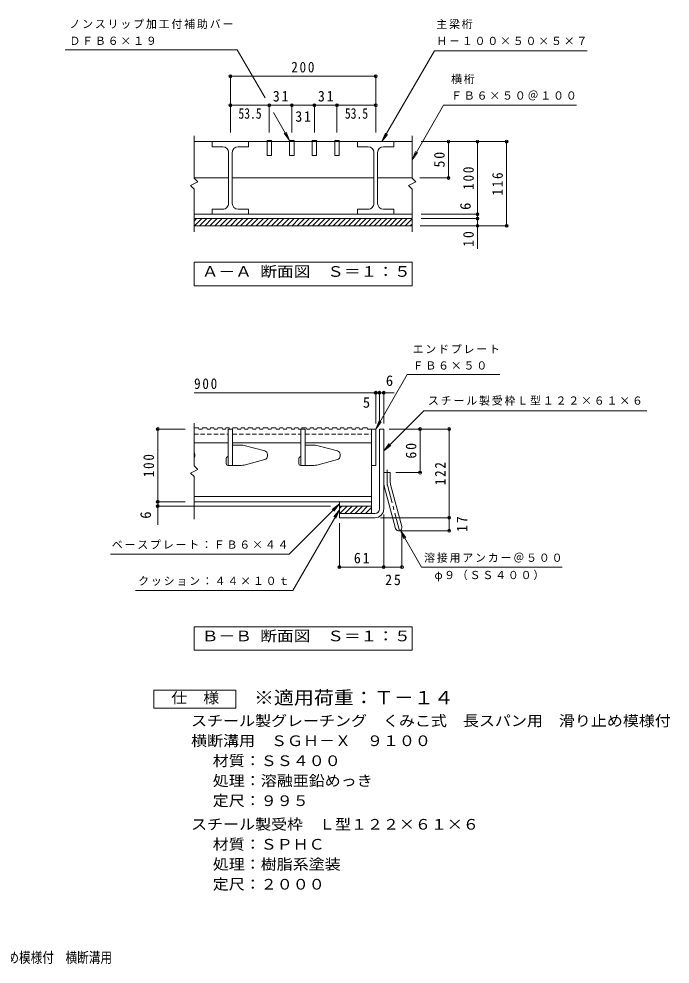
# Model space of a CAD drawing. Units: millimetres on the paper, enlarged 10 times, with parts at other scales. Extents: x -1744 to 1840, y -1371 to 1279.
# Drawn here: x 48 to 1840, y -1323 to 1279 of the extents above; entities that cross this region are included whole.
import ezdxf
from ezdxf.enums import TextEntityAlignment as Align

# ---------------------------------------------------------------- set-up
doc = ezdxf.new("R2010")
doc.units = ezdxf.units.MM
doc.header["$LTSCALE"] = 10
doc.header["$PDMODE"] = 32
doc.header["$PDSIZE"] = 8
doc.linetypes.add('CHAIN1', pattern=[8, 5, -1, 1, -1])
doc.linetypes.add('DASHED1', pattern=[1.8, 1.2, -0.6])
for name, color, linetype, lineweight in [('A-1', 2, 'Continuous', 9), ('A-2', 3, 'Continuous', 9), ('A-4', 7, 'Continuous', 9), ('A-A', 3, 'Continuous', 9), ('A-C', 7, 'Continuous', 9), ('F-4_F-4ﾚｲﾔ', 2, 'Continuous', 9)]:
    doc.layers.add(name, color=color, linetype=linetype, lineweight=lineweight)
doc.layers.add('A-5', color=7, linetype='Continuous')
doc.layers.add('F-5_F-5ﾚｲﾔ', color=2, linetype='Continuous')
doc.styles.add('ＭＳ ゴシック', font='')
doc.styles.get('ＭＳ ゴシック').set_extended_font_data('MS Gothic')

msp = doc.modelspace()

# ---------------------------------------------------------------- linework, layer by layer
at = {"layer": 'A-1'}
for p, q in [((1130.37, 729.46), (530.37, 729.46)), ((530.37, 722.72), (537.11, 729.46)), ((531.26, 709.46), (551.26, 729.46)), ((545.4, 709.46), (565.4, 729.46)), ((559.54, 709.46), (579.54, 729.46)), ((573.68, 709.46), (593.68, 729.46)), ((587.82, 709.46), (607.82, 729.46)), ((601.97, 709.46), (621.97, 729.46)), ((616.11, 709.46), (636.11, 729.46)), ((630.25, 709.46), (650.25, 729.46)), ((644.39, 709.46), (664.39, 729.46)), ((658.54, 709.46), (678.54, 729.46)), ((672.68, 709.46), (692.68, 729.46)), ((686.82, 709.46), (706.82, 729.46)), ((700.96, 709.46), (720.96, 729.46)), ((715.1, 709.46), (735.1, 729.46)), ((729.25, 709.46), (749.25, 729.46)), ((743.39, 709.46), (763.39, 729.46)), ((757.53, 709.46), (777.53, 729.46)), ((771.67, 709.46), (791.67, 729.46)), ((785.81, 709.46), (805.82, 729.46)), ((799.96, 709.46), (819.96, 729.46)), ((814.1, 709.46), (834.1, 729.46)), ((828.24, 709.46), (848.24, 729.46)), ((842.38, 709.46), (862.38, 729.46)), ((856.53, 709.46), (876.53, 729.46)), ((870.67, 709.46), (890.67, 729.46)), ((884.81, 709.46), (904.81, 729.46)), ((898.95, 709.46), (918.95, 729.46)), ((913.1, 709.46), (933.1, 729.46)), ((927.24, 709.46), (947.24, 729.46)), ((941.38, 709.46), (961.38, 729.46)), ((955.52, 709.46), (975.52, 729.46)), ((969.66, 709.46), (989.66, 729.46)), ((983.81, 709.46), (1003.81, 729.46)), ((997.95, 709.46), (1017.95, 729.46)), ((1012.09, 709.46), (1032.09, 729.46)), ((1026.23, 709.46), (1046.23, 729.46)), ((1040.37, 709.46), (1060.38, 729.46)), ((1054.52, 709.46), (1074.52, 729.46)), ((1068.66, 709.46), (1088.66, 729.46)), ((1082.8, 709.46), (1102.8, 729.46)), ((1096.94, 709.46), (1116.94, 729.46)), ((1111.09, 709.46), (1130.37, 728.75)), ((1130.37, 709.46), (530.37, 709.46)), ((1125.23, 709.46), (1130.37, 714.61)), ((1040.37, 150.05), (1052.37, 150.05)), ((1040.37, -69.95), (1040.37, 150.05)), ((1052.37, -69.95), (1052.37, 150.05)), ((1052.37, 30.05), (1070.37, 30.05)), ((1070.37, 2.42), (1070.37, 30.05)), ((1053.6, -6.9), (1084.78, -123.28)), ((1070.99, -2.24), (1102.17, -118.62)), ((930.37, -61.95), (1018.37, -61.95)), ((930.37, -61.95), (930.37, -93.95)), ((930.37, -68.91), (937.33, -61.95)), ((931.48, -81.95), (951.48, -61.95)), ((945.62, -81.95), (965.62, -61.95)), ((959.76, -81.95), (979.76, -61.95)), ((973.9, -81.95), (993.9, -61.95)), ((988.04, -81.95), (1008.04, -61.95)), ((1002.19, -81.95), (1018.37, -65.76)), ((1018.37, -61.95), (1018.37, -81.95)), ((1028.37, -81.95), (930.37, -81.95)), ((1028.37, -93.95), (930.37, -93.95)), ((1016.33, -81.95), (1018.37, -79.9))]:
    msp.add_line(p, q, dxfattribs=at)
at = {"layer": 'A-1', "linetype": 'CHAIN1'}
for p, q in [((1061.37, 2.42), (1061.37, 37.66)), ((1062.29, -4.57), (1097.22, -134.9))]:
    msp.add_line(p, q, dxfattribs=at)
at = {"layer": 'A-1'}
for centre, radius, start, end in [((1088.37, 2.42), 36, 180, 195), ((1088.37, 2.42), 18, 180, 195.00002), ((1028.37, -69.95), 12, 270, 0), ((1028.37, -69.95), 24, 270, 0), ((1093.48, -120.95), 9, 195.00014, 14.99991)]:
    msp.add_arc(centre, radius, start, end, dxfattribs=at)
at = {"layer": 'A-1', "linetype": 'CHAIN1'}
msp.add_arc((1088.37, 2.42), 27, 180, 194.99995, dxfattribs=at)
at = {"layer": 'A-2'}
for p, q in [((530.37, 957.46), (530.37, 840.46)), ((1130.37, 941.46), (530.37, 941.46)), ((580.37, 927.46), (580.37, 941.46)), ((680.37, 941.46), (680.37, 927.46)), ((731.37, 944.46), (731.37, 903.46)), ((743.37, 944.46), (731.37, 944.46)), ((743.37, 944.46), (743.37, 903.46)), ((793.37, 944.46), (793.37, 903.46)), ((805.37, 944.46), (793.37, 944.46)), ((805.37, 944.46), (805.37, 903.46)), ((855.37, 944.46), (855.37, 903.46)), ((867.37, 944.46), (855.37, 944.46)), ((867.37, 944.46), (867.37, 903.46)), ((917.37, 944.46), (917.37, 903.46)), ((929.37, 944.46), (917.37, 944.46)), ((929.37, 944.46), (929.37, 903.46)), ((980.37, 927.46), (980.37, 941.46)), ((1080.37, 941.46), (1080.37, 927.46)), ((1130.37, 957.46), (1130.37, 840.46)), ((609.37, 927.46), (580.37, 927.46)), ((625.37, 771.46), (625.37, 911.46)), ((635.37, 771.46), (635.37, 911.46)), ((651.37, 927.46), (680.37, 927.46)), ((1009.37, 927.46), (980.37, 927.46)), ((1025.37, 771.46), (1025.37, 911.46)), ((1035.37, 771.46), (1035.37, 911.46)), ((1051.37, 927.46), (1080.37, 927.46)), ((731.37, 903.46), (743.37, 903.46)), ((793.37, 903.46), (805.37, 903.46)), ((855.37, 903.46), (867.37, 903.46)), ((917.37, 903.46), (929.37, 903.46)), ((530.37, 841.46), (625.37, 841.46)), ((530.37, 840.46), (540.37, 830.46)), ((635.37, 841.46), (1025.37, 841.46)), ((1035.37, 841.46), (1130.37, 841.46)), ((1130.37, 840.46), (1140.37, 830.46)), ((540.37, 830.46), (520.37, 820.46)), ((520.37, 820.46), (530.37, 810.46)), ((530.37, 810.46), (530.37, 693.46)), ((1140.37, 830.46), (1120.37, 820.46)), ((580.37, 741.46), (580.37, 755.46)), ((609.37, 755.46), (580.37, 755.46)), ((651.37, 755.46), (680.37, 755.46)), ((680.37, 755.46), (680.37, 741.46)), ((980.37, 741.46), (980.37, 755.46)), ((1009.37, 755.46), (980.37, 755.46)), ((1051.37, 755.46), (1080.37, 755.46)), ((1080.37, 755.46), (1080.37, 741.46)), ((1130.37, 741.46), (530.37, 741.46)), ((530.37, 166.05), (530.37, 49.05)), ((624.37, 150.05), (624.37, 50.05)), ((636.37, 150.05), (636.37, 50.05)), ((824.37, 150.05), (824.37, 50.05)), ((836.37, 150.05), (836.37, 50.05)), ((1018.37, 150.05), (1018.37, -61.95)), ((1030.37, 150.05), (1030.37, 50.05)), ((530.37, 112.05), (624.37, 112.05)), ((636.37, 112.05), (824.37, 112.05)), ((660.47, 106.05), (636.37, 106.05)), ((668.15, 105.05), (724.93, 90.02)), ((836.37, 112.05), (1018.37, 112.05)), ((860.47, 106.05), (836.37, 106.05)), ((868.15, 105.05), (924.93, 90.02)), ((532.37, 75.75), (532.37, 80.35)), ((732.37, 75.75), (732.37, 80.35)), ((932.37, 75.75), (932.37, 80.35)), ((618.37, 67.98), (618.37, 55.05)), ((622.91, 74.59), (619.84, 71.52)), ((668.15, 51.05), (724.93, 66.08)), ((818.37, 67.98), (818.37, 55.05)), ((822.91, 74.59), (819.84, 71.52)), ((868.15, 51.05), (924.93, 66.08)), ((540.37, 39.05), (520.37, 29.05)), ((530.37, 49.05), (540.37, 39.05)), ((623.37, 50.05), (660.47, 50.05)), ((823.37, 50.05), (860.47, 50.05)), ((1018.37, 50.05), (1030.37, 50.05)), ((530.37, -35.95), (1018.37, -35.95)), ((530.37, -49.95), (1018.37, -49.95)), ((930.37, -49.95), (930.37, -61.95))]:
    msp.add_line(p, q, dxfattribs=at)
at = {"layer": 'A-2', "linetype": 'DASHED1'}
for p, q in [((530.37, 136.05), (624.37, 136.05)), ((636.37, 136.05), (824.37, 136.05)), ((836.37, 136.05), (1018.37, 136.05))]:
    msp.add_line(p, q, dxfattribs=at)
at = {"layer": 'A-2'}
for points in [[(1120.37, 820.46), (1130.37, 810.46), (1130.37, 693.46)], [(520.37, 29.05), (530.37, 19.05), (530.37, -97.95)]]:
    msp.add_lwpolyline(points, dxfattribs=at)
for centre, radius, start, end in [((609.37, 911.46), 16, 0, 90), ((651.37, 911.46), 16, 90, 180), ((1009.37, 911.46), 16, 0, 90), ((1051.37, 911.46), 16, 90, 180), ((609.37, 771.46), 16, 269.99982, 0), ((651.37, 771.46), 16, 180, 270), ((1009.37, 771.46), 16, 269.99982, 0), ((1051.37, 771.46), 16, 180, 270), ((660.47, 76.05), 30, 75.17358, 90), ((860.47, 76.05), 30, 75.17358, 90), ((522.37, 80.35), 10, 0, 36.86905), ((619.37, 78.12), 5, 315, 0), ((722.37, 80.35), 10, 0, 75.17374), ((819.37, 78.12), 5, 315, 0), ((922.37, 80.35), 10, 0, 75.17374), ((522.37, 75.75), 10, 323.13095, 0), ((623.37, 67.98), 5, 135, 180), ((623.37, 55.05), 5, 180, 270), ((722.37, 75.75), 10, 284.82626, 0), ((823.37, 67.98), 5, 135, 180), ((823.37, 55.05), 5, 180, 270), ((922.37, 75.75), 10, 284.82626, 0), ((660.47, 80.05), 30, 270, 284.82642), ((860.47, 80.05), 30, 270, 284.82642)]:
    msp.add_arc(centre, radius, start, end, dxfattribs=at)
at = {"layer": 'A-4'}
for p, q in [((175.74, 1194.46), (649.04, 1194.46)), ((725.62, 1061.81), (649.04, 1194.46)), ((1047.44, 941.46), (1191.78, 1191.46)), ((1611.94, 1191.46), (1191.78, 1191.46)), ((1130.37, 891.46), (1216.98, 1041.46)), ((1582.67, 1041.46), (1216.98, 1041.46)), ((793.37, 944.46), (748.86, 1021.56)), ((793.37, 944.46), (778.16, 964.3)), ((793.37, 944.46), (783.81, 967.56)), ((1047.44, 941.46), (1057.01, 964.56)), ((1047.44, 941.46), (1062.66, 961.3)), ((1155.37, 941.46), (1393.37, 941.46)), ((1230.37, 841.46), (1230.37, 941.46)), ((1310.37, 646.42), (1310.37, 941.46)), ((1390.37, 709.46), (1390.37, 941.46)), ((1130.37, 891.46), (1139.94, 914.56)), ((1130.37, 891.46), (1145.59, 911.3)), ((1151.37, 841.46), (1233.37, 841.46)), ((1155.37, 741.46), (1313.37, 741.46)), ((1155.37, 729.46), (1313.37, 729.46)), ((1152.29, 709.46), (1393.37, 709.46)), ((530.37, 250.05), (1080.77, 250.05)), ((1030.37, 165.05), (1030.37, 253.05)), ((1040.37, 165.05), (1040.37, 253.05)), ((1052.37, 165.05), (1052.37, 253.05)), ((1052.37, 90.05), (1162.37, 200.05)), ((1162.37, 200.05), (1776.73, 200.05)), ((1030.37, 150.05), (1039.94, 173.15)), ((1030.37, 150.05), (1045.59, 169.89)), ((505.37, 150.05), (427.37, 150.05)), ((430.37, -113.91), (430.37, 150.05)), ((1067.37, 150.05), (1155.37, 150.05)), ((1067.37, 150.05), (1235.37, 150.05)), ((1152.37, 30.05), (1152.37, 150.05)), ((1232.37, -93.95), (1232.37, 150.05)), ((1052.37, 90.05), (1067.59, 109.89)), ((1052.37, 90.05), (1072.21, 105.27)), ((1085.37, 30.05), (1155.37, 30.05)), ((505.37, -49.95), (427.37, -49.95)), ((905.37, -61.95), (427.37, -61.95)), ((930.37, -55.95), (910.54, -71.17)), ((930.37, -55.95), (915.15, -75.78)), ((930.37, -71.95), (915.15, -91.78)), ((930.37, -71.95), (920.81, -95.04)), ((1043.37, -93.95), (1235.37, -93.95)), ((1052.37, -84.95), (1052.37, -232.95)), ((1232.37, -129.95), (1232.37, -93.95)), ((930.37, -108.95), (930.37, -232.95)), ((1093.48, -129.95), (1235.37, -129.95)), ((1097.98, -128.74), (1113.2, -148.58)), ((1097.98, -128.74), (1107.54, -151.84)), ((1102.48, -135.95), (1102.48, -232.95)), ((930.37, -229.95), (1052.37, -229.95)), ((1052.37, -229.95), (1102.48, -229.95))]:
    msp.add_line(p, q, dxfattribs=at)
at = {"layer": 'A-4', "color": 2}
for p, q in [((1130.37, 544.46), (1130.37, 609.46)), ((1130.37, 544.46), (530.37, 544.46)), ((1130.37, -458.95), (1130.37, -393.95)), ((1130.37, -458.95), (530.37, -458.95))]:
    msp.add_line(p, q, dxfattribs=at)
for points in [[(530.37, 544.46), (530.37, 609.46), (1130.37, 609.46)], [(530.37, -458.95), (530.37, -393.95), (1130.37, -393.95)]]:
    msp.add_lwpolyline(points, dxfattribs=at)
at = {"layer": 'A-4'}
for points in [[(1030.37, 150.05), (1116.98, 300.05), (1371.67, 300.05)], [(930.37, -55.95), (792.37, -193.95), (299.92, -193.95)], [(930.37, -71.95), (802.2, -293.95), (369.09, -293.95)], [(1097.98, -128.74), (1156.41, -229.95), (1543.31, -229.95)]]:
    msp.add_lwpolyline(points, dxfattribs=at)
for p in [(1230.37, 941.46), (1310.37, 941.46), (1390.37, 941.46), (1230.37, 841.46), (1310.37, 741.46), (1310.37, 729.46), (1310.37, 709.46), (1390.37, 709.46), (1030.37, 250.05), (1040.37, 250.05), (1052.37, 250.05), (430.37, 150.05), (1152.37, 150.05), (1232.37, 150.05), (1152.37, 30.05), (430.37, -49.95), (430.37, -61.95), (1232.37, -93.95), (1232.37, -129.95), (930.37, -229.95), (1052.37, -229.95), (1102.48, -229.95)]:
    msp.add_point(p, dxfattribs=at)
at = {"layer": 'A-A'}
for p, q in [((530.86, 153.05), (530.37, 151.64)), ((530.86, 153.05), (542.86, 153.05)), ((542.86, 153.05), (543.89, 150.05)), ((543.89, 150.05), (552.39, 150.05)), ((553.42, 153.05), (552.39, 150.05)), ((553.42, 153.05), (565.42, 153.05)), ((565.42, 153.05), (566.45, 150.05)), ((566.45, 150.05), (574.95, 150.05)), ((575.98, 153.05), (574.95, 150.05)), ((575.98, 153.05), (584.98, 153.05)), ((584.98, 153.05), (586.01, 150.05)), ((586.01, 150.05), (594.26, 150.05)), ((595.29, 153.05), (594.26, 150.05)), ((595.29, 153.05), (607.29, 153.05)), ((607.29, 153.05), (608.32, 150.05)), ((608.32, 150.05), (616.82, 150.05)), ((617.85, 153.05), (616.82, 150.05)), ((617.85, 153.05), (626.85, 153.05)), ((624.37, 150.05), (636.13, 150.05)), ((626.85, 153.05), (627.88, 150.05)), ((637.16, 153.05), (636.13, 150.05)), ((637.16, 153.05), (649.16, 153.05)), ((649.16, 153.05), (650.19, 150.05)), ((650.19, 150.05), (658.69, 150.05)), ((659.72, 153.05), (658.69, 150.05)), ((659.72, 153.05), (668.72, 153.05)), ((668.72, 153.05), (669.75, 150.05)), ((669.75, 150.05), (678, 150.05)), ((679.03, 153.05), (678, 150.05)), ((679.03, 153.05), (691.03, 153.05)), ((691.03, 153.05), (692.06, 150.05)), ((692.06, 150.05), (700.56, 150.05)), ((701.59, 153.05), (700.56, 150.05)), ((701.59, 153.05), (710.59, 153.05)), ((710.59, 153.05), (711.62, 150.05)), ((711.62, 150.05), (719.87, 150.05)), ((720.9, 153.05), (719.87, 150.05)), ((720.9, 153.05), (732.9, 153.05)), ((732.9, 153.05), (733.93, 150.05)), ((733.93, 150.05), (742.43, 150.05)), ((743.46, 153.05), (742.43, 150.05)), ((743.46, 153.05), (755.46, 153.05)), ((755.46, 153.05), (756.49, 150.05)), ((756.49, 150.05), (764.99, 150.05)), ((766.02, 153.05), (764.99, 150.05)), ((766.02, 153.05), (775.02, 153.05)), ((775.02, 153.05), (776.05, 150.05)), ((776.05, 150.05), (784.3, 150.05)), ((785.33, 153.05), (784.3, 150.05)), ((785.33, 153.05), (797.33, 153.05)), ((797.33, 153.05), (798.36, 150.05)), ((798.36, 150.05), (806.86, 150.05)), ((807.89, 153.05), (806.86, 150.05)), ((807.89, 153.05), (816.89, 153.05)), ((816.89, 153.05), (817.92, 150.05)), ((817.92, 150.05), (836.37, 150.05)), ((827.19, 153.05), (826.16, 150.05)), ((827.19, 153.05), (839.19, 153.05)), ((839.19, 153.05), (840.23, 150.05)), ((840.23, 150.05), (848.72, 150.05)), ((849.76, 153.05), (848.72, 150.05)), ((849.76, 153.05), (858.76, 153.05)), ((858.76, 153.05), (859.79, 150.05)), ((859.79, 150.05), (868.03, 150.05)), ((869.06, 153.05), (868.03, 150.05)), ((869.06, 153.05), (881.06, 153.05)), ((881.06, 153.05), (882.09, 150.05)), ((882.09, 150.05), (890.59, 150.05)), ((891.62, 153.05), (890.59, 150.05)), ((891.62, 153.05), (900.62, 153.05)), ((900.62, 153.05), (901.65, 150.05)), ((901.65, 150.05), (909.9, 150.05)), ((910.93, 153.05), (909.9, 150.05)), ((910.93, 153.05), (922.93, 153.05)), ((922.93, 153.05), (923.96, 150.05)), ((923.96, 150.05), (932.46, 150.05)), ((933.49, 153.05), (932.46, 150.05)), ((933.49, 153.05), (942.49, 153.05)), ((942.49, 153.05), (943.52, 150.05)), ((943.52, 150.05), (951.77, 150.05)), ((952.8, 153.05), (951.77, 150.05)), ((952.8, 153.05), (964.8, 153.05)), ((964.8, 153.05), (965.83, 150.05)), ((965.83, 150.05), (974.33, 150.05)), ((975.36, 153.05), (974.33, 150.05)), ((975.36, 153.05), (984.36, 153.05)), ((984.36, 153.05), (985.39, 150.05)), ((985.39, 150.05), (993.64, 150.05)), ((994.67, 153.05), (993.64, 150.05)), ((994.67, 153.05), (1006.67, 153.05)), ((1006.67, 153.05), (1007.7, 150.05)), ((1007.7, 150.05), (1030.37, 150.05))]:
    msp.add_line(p, q, dxfattribs=at)
at = {"layer": 'A-C'}
for p, q in [((630.37, 966.46), (630.37, 1124.46)), ((630.37, 1121.46), (1030.37, 1121.46)), ((1030.37, 966.46), (1030.37, 1124.46)), ((630.37, 1041.46), (737.37, 1041.46)), ((737.37, 966.46), (737.37, 1044.46)), ((737.37, 1041.46), (799.37, 1041.46)), ((799.37, 966.46), (799.37, 1044.46)), ((799.37, 1041.46), (861.37, 1041.46)), ((861.37, 966.46), (861.37, 1044.46)), ((861.37, 1041.46), (923.37, 1041.46)), ((923.37, 966.46), (923.37, 1044.46)), ((923.37, 1041.46), (1030.37, 1041.46))]:
    msp.add_line(p, q, dxfattribs=at)
for p in [(630.37, 1121.46), (1030.37, 1121.46), (630.37, 1041.46), (737.37, 1041.46), (799.37, 1041.46), (861.37, 1041.46), (923.37, 1041.46), (1030.37, 1041.46)]:
    msp.add_point(p, dxfattribs=at)
at = {"layer": 'F-4_F-4ﾚｲﾔ'}
msp.add_lwpolyline([(420, -618.57), (420, -568.57), (645, -568.57), (645, -618.57)], close=True, dxfattribs=at)

# ---------------------------------------------------------------- texts
at = {"layer": 'A-4', "color": 2, "style": 'ＭＳ ゴシック'}
for p in [(1300.37, 753.45), (420.37, -96.77)]:
    msp.add_text('6', height=29.33, rotation=90, dxfattribs=at).set_placement(p, align=Align.BOTTOM_LEFT)
at = {"layer": 'A-4', "color": 2, "style": 'ＭＳ ゴシック', "width": 1.15}
for s, p in [('Ａ－Ａ 断面図\u3000Ｓ＝１：５', (551.62, 560.43)), ('Ｂ－Ｂ 断面図\u3000Ｓ＝１：５', (551.62, -442.98))]:
    msp.add_text(s, height=29.33, dxfattribs=at).set_placement(p, align=Align.BOTTOM_LEFT)
at = {"layer": 'A-4', "color": 2, "style": 'ＭＳ ゴシック'}
for s, p in [('6', (1058.13, 260.05)), ('5', (994.74, 200.05))]:
    msp.add_text(s, height=29.33, dxfattribs=at).set_placement(p, align=Align.BOTTOM_LEFT)
at = {"layer": 'A-4', "char_height": 21.99, "attachment_point": 7, "style": 'ＭＳ ゴシック'}
for s, insert in [('\\T1.17;ノンスリップ加工付補助バー', (187.28, 1251.59)), ('\\T1.17;主梁桁', (1196.94, 1251.11)), ('\\T1.17;ＤＦＢ６×１９', (187.28, 1207.41)), ('\\T1.17;Ｈ－１００×５０×５×７', (1196.94, 1206.92)), ('\\T1.17;横桁', (1237.67, 1099.89)), ('\\T1.17;ＦＢ６×５０＠１００', (1237.67, 1054.94)), ('\\T1.17;エンドプレート', (1131.67, 357.72)), ('\\T1.17;ＦＢ６×５０', (1131.67, 313.53)), ('\\T1.17;ベースプレート：ＦＢ６×４４', (303.94, -180.28)), ('\\T1.17;溶接用アンカー＠５００', (1163.31, -217.97)), ('\\T1.17;クッション：４４×１０ｔ', (376.47, -281.5)), ('\\T1.17;φ９（ＳＳ４００）', (1191.81, -268.97))]:
    msp.add_mtext(s, dxfattribs=dict(at, insert=insert))
at = {"layer": 'A-4', "color": 2, "char_height": 29.33, "attachment_point": 7, "rotation": 90, "style": 'ＭＳ ゴシック'}
for s, insert in [('\\T1.27;\\W0.95;50', (1220.37, 870.21)), ('\\T1.27;\\W0.9;100', (1300.37, 808.96)), ('\\T1.27;\\W0.9;116', (1380.37, 792.96)), ('\\T1.27;\\W0.95;10', (1300.37, 651.86)), ('\\T1.27;\\W0.95;60', (1142.37, 68.8)), ('\\T1.27;\\W0.9;100', (420.37, 17.55)), ('\\T1.27;\\W0.9;122', (1222.37, -4.45)), ('\\T1.27;\\W0.95;17', (1282.37, -133.2))]:
    msp.add_mtext(s, dxfattribs=dict(at, insert=insert))
at = {"layer": 'A-4', "color": 2, "char_height": 29.33, "attachment_point": 7, "style": 'ＭＳ ゴシック'}
for s, insert in [('\\T1.27;\\W0.9;900', (530.37, 260.05)), ('\\T1.27;\\W0.95;61', (970.12, -219.95)), ('\\T1.27;\\W0.95;25', (1056.18, -279.95))]:
    msp.add_mtext(s, dxfattribs=dict(at, insert=insert))
at = {"layer": 'A-5', "insert": (1174.16, 214.73), "char_height": 21.99, "attachment_point": 7, "style": 'ＭＳ ゴシック'}
msp.add_mtext('\\T1.17;スチール製受枠Ｌ型１２２×６１×６', dxfattribs=at)
at = {"layer": 'A-C', "color": 2, "style": 'ＭＳ ゴシック', "width": 0.8}
for p in [(652.37, 995.67), (945.37, 995.67)]:
    msp.add_text('53.5', height=29.33, dxfattribs=at).set_placement(p, align=Align.BOTTOM_LEFT)
at = {"layer": 'A-C', "color": 2, "char_height": 29.33, "attachment_point": 7, "style": 'ＭＳ ゴシック'}
for s, insert in [('\\T1.27;\\W0.9;200', (797.87, 1131.46)), ('\\T1.27;\\W0.95;31', (747.12, 1051.46)), ('\\T1.27;\\W0.95;31', (871.12, 1051.46)), ('\\T1.27;\\W0.95;31', (809.12, 995.67))]:
    msp.add_mtext(s, dxfattribs=dict(at, insert=insert))
at = {"layer": 'F-4_F-4ﾚｲﾔ', "style": 'ＭＳ ゴシック', "width": 1.1}
for s, p in [('仕\u3000様', (467.5, -613.57)), ('材質：ＳＳ４００', (581.8, -786.49)), ('処理：溶融亜鉛めっき', (581.8, -841.49)), ('定尺：９９５', (581.8, -896.49)), ('材質：ＳＰＨＣ', (581.8, -1016.49)), ('処理：樹脂系塗装', (581.8, -1071.49)), ('定尺：２０００', (581.8, -1126.49))]:
    msp.add_text(s, height=29.33, dxfattribs=at).set_placement(p, align=Align.BOTTOM_LEFT)
at = {"layer": 'F-5_F-5ﾚｲﾔ', "color": 3, "style": 'ＭＳ ゴシック', "width": 1.1}
msp.add_text('※適用荷重：Ｔ－１４', height=36.66, dxfattribs=at).set_placement((695, -618.57), align=Align.BOTTOM_LEFT)
at = {"layer": 'F-5_F-5ﾚｲﾔ', "style": 'ＭＳ ゴシック'}
for s, width, p in [('スチール製グレーチング\u3000くみこ式\u3000長スパン用\u3000滑り止め模様付', 1.1, (522.09, -676.49)), ('横断溝用\u3000ＳＧＨ－Ｘ\u3000９１００', 1.1, (522.09, -731.49)), ('スチール製受枠\u3000Ｌ型１２２×６１×６', 1.1, (522.09, -961.49)), ('スチール製グレーチング\u3000くみこ式\u3000長スパン用\u3000滑り止め模様付\u3000横断溝用', 0.8, (-815.45, -1328.11))]:
    msp.add_text(s, height=29.33, dxfattribs=dict(at, width=width)).set_placement(p, align=Align.BOTTOM_LEFT)

doc.saveas('drawing.dxf')
